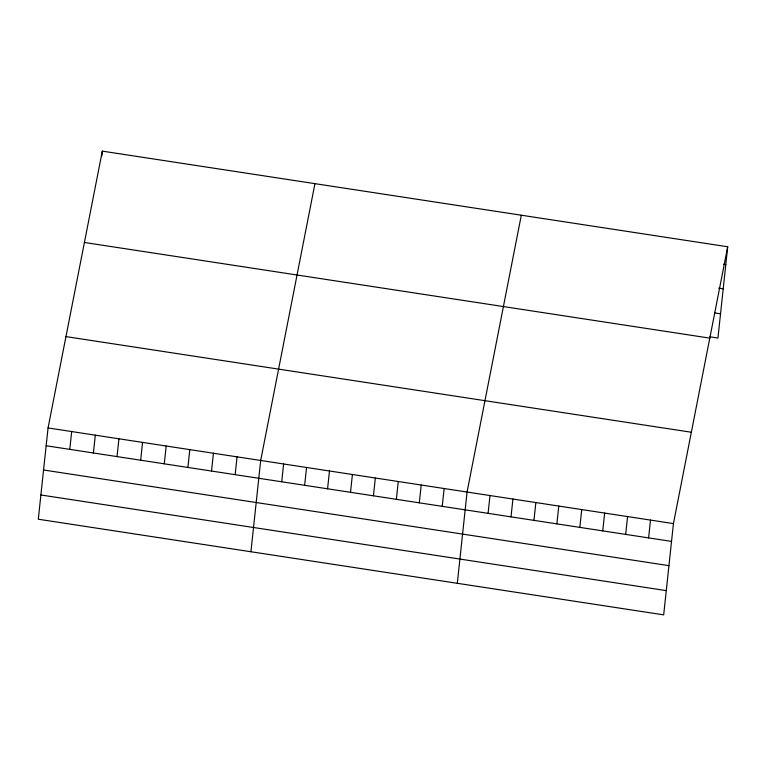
<?xml version="1.0" encoding="UTF-8"?>
<svg xmlns="http://www.w3.org/2000/svg" width="766" height="766" viewBox="0 0 766 766"><rect width="100%" height="100%" fill="white"/><g stroke="black" fill="none" stroke-linecap="round" stroke-linejoin="round"><path stroke-width="1.15" d="M48.057 427.945L38.3 519.224L663.682 614.868L673.438 523.599L727.7 246.776L102.318 151.132L48.057 427.945L673.438 523.599M69.773 449.374L71.678 431.564M101.811 155.881L102.318 151.132M93.404 452.984L95.31 435.174M117.026 456.593L118.931 438.794M140.657 460.213L142.553 442.403M164.278 463.823L166.184 446.013M187.909 467.442L189.805 449.632M211.531 471.052L213.436 453.242M235.152 474.661L237.058 456.852M250.932 551.74L260.689 460.471L314.95 183.649M281.716 481.785L283.611 463.976M304.648 485.29L306.544 467.48M327.57 488.804L329.476 470.994M350.502 492.308L352.408 474.499M373.435 495.813L375.34 478.003M396.367 499.317L398.272 481.508M419.299 502.831L421.204 485.022M442.231 506.336L444.136 488.526M457.312 583.309L467.059 492.031L521.32 215.208M488.086 513.354L489.991 495.545M511.018 516.858L512.923 499.049M533.95 520.363L535.855 502.553M556.882 523.867L558.787 506.058M579.814 527.381L581.72 509.572M602.746 530.886L604.652 513.076M625.678 534.39L627.574 516.581M648.601 537.895L650.506 520.095M727.7 246.776L717.943 338.055L709.919 336.82M723.506 264.232L725.795 264.586M718.623 288.131L723.209 288.83M714.802 312.93L720.538 313.811M84.413 242.477L709.795 338.132M65.962 336.6L691.344 432.244M46.152 445.755L671.533 541.409M43.557 469.998L668.948 565.653M40.895 494.98L666.276 590.624"/></g></svg>
